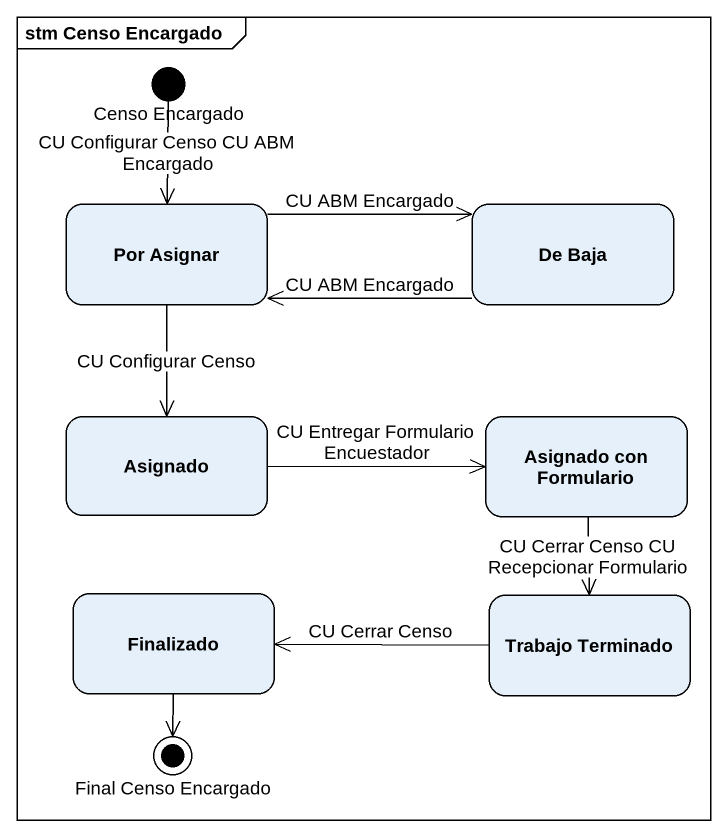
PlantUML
@startuml
mainframe stm Censo Encargado
hide empty description
state "Censo Encargado" as Censo_Encargado <<start>>
state "Por Asignar" as Por_Asignar
state "De Baja" as De_Baja
state Asignado
state "Asignado con Formulario" as Asignado_con_Formulario
state Finalizado
state "Trabajo Terminado" as Trabajo_Terminado
state "Final Censo Encargado" as Final_Censo_Encargado <<end>>
Censo_Encargado --> Por_Asignar : CU Configurar Censo CU ABM Encargado
Por_Asignar -right-> De_Baja : CU ABM Encargado
Por_Asignar --> Asignado : CU Configurar Censo
De_Baja -left-> Por_Asignar : CU ABM Encargado
Asignado -right-> Asignado_con_Formulario : CU Entregar Formulario Encuestador
Asignado_con_Formulario --> Trabajo_Terminado : CU Cerrar Censo CU Recepcionar Formulario
Finalizado --> Final_Censo_Encargado
Trabajo_Terminado -left-> Finalizado : CU Cerrar Censo
@enduml
